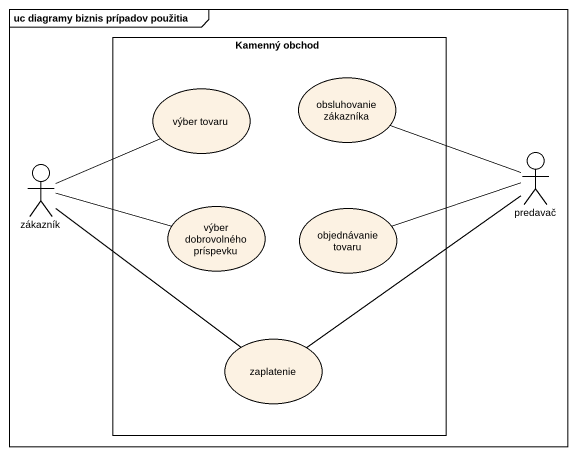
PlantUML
@startuml
mainframe uc diagramy biznis prípadov použitia
rectangle "Kamenný obchod" as Kamenný_obchod {
  usecase "výber tovaru" as výber_tovaru
  usecase "obsluhovanie zákazníka" as obsluhovanie_zákazníka
  usecase "výber dobrovolného príspevku" as výber_dobrovolného_príspevku
  usecase "objednávanie tovaru" as objednávanie_tovaru
  usecase zaplatenie
}
actor zákazník
actor predavač
obsluhovanie_zákazníka -right- predavač
zákazník -right- výber_tovaru
zákazník -right- výber_dobrovolného_príspevku
zákazník -- zaplatenie
predavač -- zaplatenie
objednávanie_tovaru -right- predavač
@enduml
